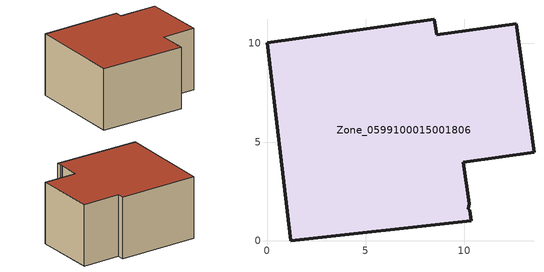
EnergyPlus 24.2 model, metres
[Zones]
Zone_0599100015001806
 floor ground (C_G): 10.24,1.86 10.2,1.61 10.29,1.53 10.36,1.02 1.21,0 0,10.05 8.49,11.23 8.6,10.45 12.63,11.01 13.53,4.48 9.95,3.99 z1.13
 wall outside (C_F): 1.21,0 10.36,1.02 10.29,1.53 10.2,1.61 10.24,1.86 9.95,3.99 13.53,4.48 12.63,11.01 8.6,10.45 8.49,11.23 0,10.05 1.21,0 z1.13:7.73
 roof outside (C_R): 10.2,1.61 10.24,1.86 9.95,3.99 13.53,4.48 12.63,11.01 8.6,10.45 8.49,11.23 0,10.05 1.21,0 10.36,1.02 10.29,1.53 z7.73
[BUILDING]
Pand.0599100015001806: North Axis=0; Terrain=City; Loads Convergence Tolerance Value=0.04; Temperature Convergence Tolerance Value=0.4; Solar Distribution=FullExterior; Maximum Number of Warmup Days=25; Minimum Number of Warmup Days=1
[Site:Location]
Rotterdam.The.Hague.AP_ZH_NLD Design_Conditions: Latitude=51.96; Longitude=4.45; Time Zone=1; Elevation=-4.5
[SITE:GROUNDTEMPERATURE:BUILDINGSURFACE]
18, 18, 18, 18, 18, 18, 18, 18, 18, 18, 18, 18
[MATERIAL] Thermal Absorptance=0.9; Solar Absorptance=0.7; Visible Absorptance=0.7
Name | Roughness | Thickness | Conductivity | Density | Specific Heat
G.D.1992-2005 | MediumSmooth | 0.15 | 0.06 | 540 | 1210
F.D.1992-2005 | Rough | 0.3 | 0.12 | 1920 | 840
R.D.1992-2005 | MediumRough | 0.2 | 0.08 | 1500 | 1000
[CONSTRUCTION]
C_G: G.D.1992-2005
C_F: F.D.1992-2005
C_R: R.D.1992-2005
[ZONE]
Zone_0599100015001806: Type=1; Multiplier=1; Ceiling Height=Autocalculate; Volume=Autocalculate; Floor Area=autocalculate; Part of Total Floor Area=Yes
[ZONEINFILTRATION:DESIGNFLOWRATE]
Infil_Zone_0599100015001806: Zone or ZoneList or Space or SpaceList=Zone_0599100015001806; Schedule=AlwaysOn; Design Flow Rate Calculation Method=Flow/Area; Flow Rate per Floor Area=0.0021; Constant Term Coefficient=1; Temperature Term Coefficient=0; Velocity Term Coefficient=0; Velocity Squared Term Coefficient=0
[HVACTEMPLATE:ZONE:IDEALLOADSAIRSYSTEM]
Zone_0599100015001806: Maximum Heating Supply Air Temperature=50; Minimum Cooling Supply Air Temperature=13; Maximum Heating Supply Air Humidity Ratio=0.0156; Minimum Cooling Supply Air Humidity Ratio=0.0077; Heating Limit=NoLimit; Cooling Limit=NoLimit; Dehumidification Control Type=ConstantSensibleHeatRatio; Cooling Sensible Heat Ratio=0.7; Dehumidification Setpoint=60; Humidification Control Type=None; Humidification Setpoint=30; Outdoor Air Method=None; Outdoor Air Flow Rate per Person=0.00944; Outdoor Air Flow Rate per Zone Floor Area=0; Outdoor Air Flow Rate per Zone=0; Demand Controlled Ventilation Type=None; Outdoor Air Economizer Type=NoEconomizer; Heat Recovery Type=None; Sensible Heat Recovery Effectiveness=0.7; Latent Heat Recovery Effectiveness=0.65
[ZONECONTROL:THERMOSTAT]
ThermostatControl_Zone_0599100015001806: Zone or ZoneList=Zone_0599100015001806; Control Type Schedule=DualSetpointControlType; Control 1=Thermostat_Zone_0599100015001806; Temperature Difference Between Cutout And Setpoint=0
[THERMOSTATSETPOINT:DUALSETPOINT]
Thermostat_Zone_0599100015001806: Heating Setpoint Temperature Schedule=HeatingSetpoint_Zone_0599100015001806; Cooling Setpoint Temperature Schedule=CoolingSetpoint_Zone_0599100015001806
[SCHEDULE:COMPACT]
HeatingSetpoint_Zone_0599100015001806: Through: 12/31, For: AllDays, Until: 24:00, 21
CoolingSetpoint_Zone_0599100015001806: Through: 12/31, For: AllDays, Until: 24:00, 24
DualSetpointControlType: Through: 12/31, For: AllDays, Until: 24:00, 4
AlwaysOn: Through: 12/31, For: AllDays, Until: 24:00, 1
